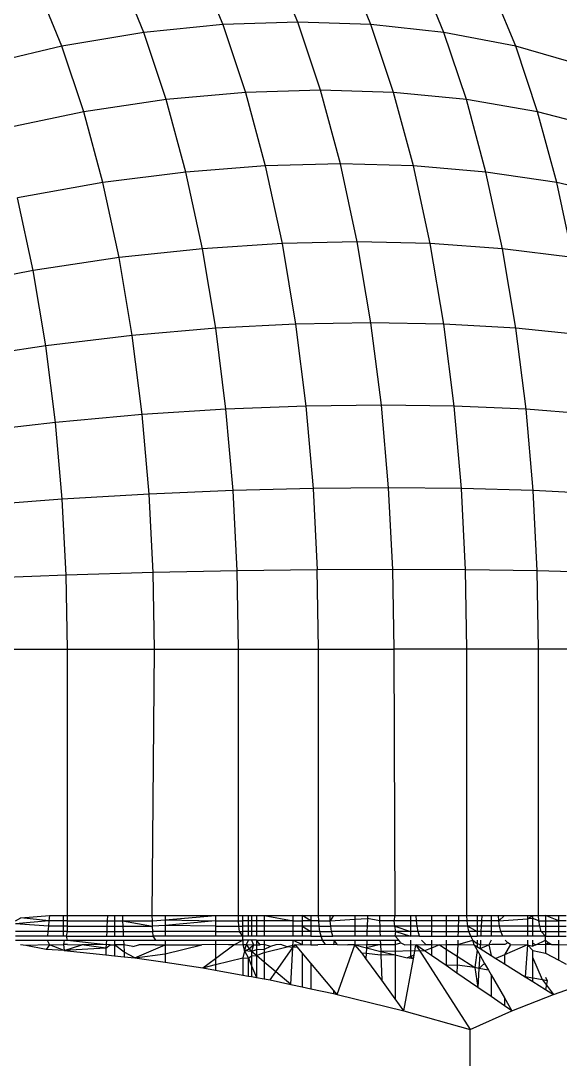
# Model space of a CAD drawing. Header units: millimetres. Extents: x 153 to 4750, y 92 to 3343.
# Drawn here: x 1750.5 to 1755.06, y 1085.65 to 1094.43 of the extents above; entities that cross this region are included whole.
import ezdxf

# ---------------------------------------------------------------- set-up
doc = ezdxf.new("R2010")
doc.units = ezdxf.units.MM

msp = doc.modelspace()

# ---------------------------------------------------------------- linework, layer by layer
for p, q in [((1752.8443, 1094.4189), (1752.6311, 1094.9383)), ((1751.998, 1094.9147), (1752.2103, 1094.3974)), ((1753.4624, 1094.3974), (1753.25, 1094.9147)), ((1751.5437, 1094.3304), (1751.3341, 1094.841)), ((1754.0793, 1094.3304), (1753.8696, 1094.841)), ((1750.8514, 1094.2142), (1750.6464, 1094.7135)), ((1754.6857, 1094.2142), (1754.4807, 1094.7135)), ((1752.8443, 1094.4189), (1752.2103, 1094.3974)), ((1753.0366, 1093.8428), (1752.8443, 1094.4189)), ((1753.4624, 1094.3974), (1752.8443, 1094.4189)), ((1751.5437, 1094.3304), (1750.8514, 1094.2142)), ((1752.2103, 1094.3974), (1751.5437, 1094.3304)), ((1751.7328, 1093.7639), (1751.5437, 1094.3304)), ((1752.2103, 1094.3974), (1752.4018, 1093.8237)), ((1753.6539, 1093.8237), (1753.4624, 1094.3974)), ((1754.0793, 1094.3304), (1753.4624, 1094.3974)), ((1754.2683, 1093.7639), (1754.0793, 1094.3304)), ((1754.6857, 1094.2142), (1754.0793, 1094.3304)), ((1750.8514, 1094.2142), (1750.1418, 1094.0465)), ((1751.0362, 1093.6603), (1750.8514, 1094.2142)), ((1754.8704, 1093.6603), (1754.6857, 1094.2142)), ((1755.2711, 1094.0465), (1754.6857, 1094.2142)), ((1752.4018, 1093.8237), (1751.7328, 1093.7639)), ((1753.0366, 1093.8428), (1752.4018, 1093.8237)), ((1752.4018, 1093.8237), (1752.5694, 1093.2031)), ((1753.2049, 1093.2197), (1753.0366, 1093.8428)), ((1753.6539, 1093.8237), (1753.0366, 1093.8428)), ((1753.8216, 1093.2031), (1753.6539, 1093.8237)), ((1754.2683, 1093.7639), (1753.6539, 1093.8237)), ((1751.7328, 1093.7639), (1751.0362, 1093.6603)), ((1751.8983, 1093.1512), (1751.7328, 1093.7639)), ((1754.4339, 1093.1512), (1754.2683, 1093.7639)), ((1754.8704, 1093.6603), (1754.2683, 1093.7639)), ((1751.0362, 1093.6603), (1750.3206, 1093.5109)), ((1751.1981, 1093.0612), (1751.0362, 1093.6603)), ((1755.0323, 1093.0612), (1754.8704, 1093.6603)), ((1755.4498, 1093.5109), (1754.8704, 1093.6603)), ((1752.5694, 1093.2031), (1751.8983, 1093.1512)), ((1753.2049, 1093.2197), (1752.5694, 1093.2031)), ((1752.5694, 1093.2031), (1752.7113, 1092.5464)), ((1753.3473, 1092.5603), (1753.2049, 1093.2197)), ((1753.8216, 1093.2031), (1753.2049, 1093.2197)), ((1753.9633, 1092.5464), (1753.8216, 1093.2031)), ((1754.4339, 1093.1512), (1753.8216, 1093.2031)), ((1751.8983, 1093.1512), (1751.1981, 1093.0612)), ((1752.0383, 1092.5028), (1751.8983, 1093.1512)), ((1754.5739, 1092.5028), (1754.4339, 1093.1512)), ((1755.0323, 1093.0612), (1754.4339, 1093.1512)), ((1751.1981, 1093.0612), (1750.4771, 1092.9315)), ((1751.335, 1092.4273), (1751.1981, 1093.0612)), ((1755.1692, 1092.4273), (1755.0323, 1093.0612)), ((1755.6064, 1092.9315), (1755.0323, 1093.0612)), ((1750.6095, 1092.3185), (1750.4771, 1092.9315)), ((1752.0383, 1092.5028), (1751.335, 1092.4273)), ((1752.7113, 1092.5464), (1752.0383, 1092.5028)), ((1752.1516, 1091.8302), (1752.0383, 1092.5028)), ((1753.3473, 1092.5603), (1752.7113, 1092.5464)), ((1752.7113, 1092.5464), (1752.826, 1091.8651)), ((1753.4625, 1091.8763), (1753.3473, 1092.5603)), ((1753.9633, 1092.5464), (1753.3473, 1092.5603)), ((1754.0781, 1091.8651), (1753.9633, 1092.5464)), ((1754.5739, 1092.5028), (1753.9633, 1092.5464)), ((1754.6872, 1091.8302), (1754.5739, 1092.5028)), ((1755.1692, 1092.4273), (1754.5739, 1092.5028)), ((1751.335, 1092.4273), (1750.6095, 1092.3185)), ((1751.4458, 1091.7697), (1751.335, 1092.4273)), ((1750.6095, 1092.3185), (1749.8717, 1092.1755)), ((1750.7166, 1091.6825), (1750.6095, 1092.3185)), ((1752.826, 1091.8651), (1752.1516, 1091.8302)), ((1753.4625, 1091.8763), (1752.826, 1091.8651)), ((1752.826, 1091.8651), (1752.9134, 1091.1709)), ((1753.5503, 1091.1793), (1753.4625, 1091.8763)), ((1754.0781, 1091.8651), (1753.4625, 1091.8763)), ((1754.1655, 1091.1709), (1754.0781, 1091.8651)), ((1754.6872, 1091.8302), (1754.0781, 1091.8651)), ((1752.1516, 1091.8302), (1751.4458, 1091.7697)), ((1752.2379, 1091.1448), (1752.1516, 1091.8302)), ((1754.7735, 1091.1448), (1754.6872, 1091.8302)), ((1755.28, 1091.7697), (1754.6872, 1091.8302)), ((1751.4458, 1091.7697), (1750.7166, 1091.6825)), ((1751.5301, 1091.0996), (1751.4458, 1091.7697)), ((1750.7166, 1091.6825), (1749.9741, 1091.5679)), ((1750.7983, 1091.0344), (1750.7166, 1091.6825)), ((1752.9134, 1091.1709), (1752.2379, 1091.1448)), ((1753.5503, 1091.1793), (1752.9134, 1091.1709)), ((1752.9134, 1091.1709), (1752.974, 1090.4748)), ((1753.6111, 1090.4803), (1753.5503, 1091.1793)), ((1754.1655, 1091.1709), (1753.5503, 1091.1793)), ((1754.2261, 1090.4748), (1754.1655, 1091.1709)), ((1754.7735, 1091.1448), (1754.1655, 1091.1709)), ((1751.5301, 1091.0996), (1750.7983, 1091.0344)), ((1752.2379, 1091.1448), (1751.5301, 1091.0996)), ((1751.5886, 1090.4276), (1751.5301, 1091.0996)), ((1752.2977, 1090.4575), (1752.2379, 1091.1448)), ((1754.8333, 1090.4575), (1754.7735, 1091.1448)), ((1755.3643, 1091.0996), (1754.7735, 1091.1448)), ((1750.7983, 1091.0344), (1750.052, 1090.9487)), ((1750.8548, 1090.3845), (1750.7983, 1091.0344)), ((1752.2977, 1090.4575), (1751.5886, 1090.4276)), ((1752.974, 1090.4748), (1752.2977, 1090.4575)), ((1752.3322, 1089.7783), (1752.2977, 1090.4575)), ((1753.6111, 1090.4803), (1752.974, 1090.4748)), ((1752.974, 1090.4748), (1753.009, 1089.7868)), ((1753.6462, 1089.7895), (1753.6111, 1090.4803)), ((1754.2261, 1090.4748), (1753.6111, 1090.4803)), ((1754.261, 1089.7868), (1754.2261, 1090.4748)), ((1754.8333, 1090.4575), (1754.2261, 1090.4748)), ((1754.8679, 1089.7783), (1754.8333, 1090.4575)), ((1755.4228, 1090.4276), (1754.8333, 1090.4575)), ((1750.8548, 1090.3845), (1750.106, 1090.3279)), ((1751.5886, 1090.4276), (1750.8548, 1090.3845)), ((1750.8874, 1089.7422), (1750.8548, 1090.3845)), ((1751.6224, 1089.7635), (1751.5886, 1090.4276)), ((1751.6224, 1089.7635), (1750.8874, 1089.7422)), ((1752.3322, 1089.7783), (1751.6224, 1089.7635)), ((1751.6331, 1089.1156), (1751.6224, 1089.7635)), ((1753.009, 1089.7868), (1752.3322, 1089.7783)), ((1752.3433, 1089.1156), (1752.3322, 1089.7783)), ((1753.6462, 1089.7895), (1753.009, 1089.7868)), ((1753.0202, 1089.1156), (1753.009, 1089.7868)), ((1753.6575, 1089.1156), (1753.6462, 1089.7895)), ((1754.261, 1089.7868), (1753.6462, 1089.7895)), ((1754.2722, 1089.1156), (1754.261, 1089.7868)), ((1754.8679, 1089.7783), (1754.261, 1089.7868)), ((1754.8788, 1089.1156), (1754.8679, 1089.7783)), ((1755.4565, 1089.7635), (1754.8679, 1089.7783)), ((1750.8874, 1089.7422), (1750.1372, 1089.7142)), ((1750.8979, 1089.1156), (1750.8874, 1089.7422)), ((1750.1472, 1089.1156), (1750.8979, 1089.1156)), ((1750.8979, 1089.1156), (1751.6331, 1089.1156)), ((1750.8979, 1086.8656), (1750.8979, 1089.1156)), ((1751.6153, 1086.8656), (1751.6331, 1089.1156)), ((1751.6331, 1089.1156), (1752.3433, 1089.1156)), ((1752.3433, 1089.1156), (1753.0202, 1089.1156)), ((1752.3433, 1086.8656), (1752.3433, 1089.1156)), ((1753.0202, 1089.1156), (1753.6575, 1089.1156)), ((1753.0202, 1086.8656), (1753.0202, 1089.1156)), ((1753.6658, 1086.8656), (1753.6575, 1089.1156)), ((1754.2722, 1089.1156), (1753.6575, 1089.1156)), ((1754.2722, 1086.8656), (1754.2722, 1089.1156)), ((1754.8788, 1089.1156), (1754.2722, 1089.1156)), ((1754.8788, 1086.8656), (1754.8788, 1089.1156)), ((1755.4674, 1089.1156), (1754.8788, 1089.1156)), ((1750.505, 1086.8434), (1750.7458, 1086.8656)), ((1750.7458, 1086.8656), (1750.7417, 1086.8201)), ((1750.7458, 1086.8656), (1750.8646, 1086.8656)), ((1750.8646, 1086.8201), (1750.8646, 1086.8656)), ((1750.8646, 1086.8656), (1750.8979, 1086.8656)), ((1750.8979, 1086.8201), (1750.8979, 1086.8656)), ((1750.8979, 1086.8656), (1751.2365, 1086.8656)), ((1751.2365, 1086.8656), (1751.2344, 1086.8201)), ((1751.2365, 1086.8656), (1751.2972, 1086.8656)), ((1751.2972, 1086.8656), (1751.2972, 1086.8201)), ((1751.2972, 1086.8656), (1751.3625, 1086.8656)), ((1751.3625, 1086.8656), (1751.6153, 1086.8656)), ((1751.3625, 1086.8656), (1751.3646, 1086.8201)), ((1751.6157, 1086.8201), (1751.6153, 1086.8656)), ((1751.6153, 1086.8656), (1751.725, 1086.8656)), ((1751.725, 1086.8656), (1751.725, 1086.8266)), ((1751.725, 1086.8266), (1752.1484, 1086.8656)), ((1751.725, 1086.8656), (1752.1484, 1086.8656)), ((1752.1484, 1086.8656), (1752.1484, 1086.8201)), ((1752.1484, 1086.8656), (1752.3433, 1086.8656)), ((1752.3441, 1086.8201), (1752.3433, 1086.8656)), ((1752.3433, 1086.8656), (1752.3812, 1086.8656)), ((1752.3812, 1086.8201), (1752.3812, 1086.8656)), ((1752.3812, 1086.8656), (1752.4282, 1086.8656)), ((1752.4282, 1086.8201), (1752.4282, 1086.8656)), ((1752.4282, 1086.8656), (1752.4948, 1086.8656)), ((1752.4544, 1086.8656), (1752.4544, 1086.8201)), ((1752.4948, 1086.8656), (1752.4948, 1086.8201)), ((1752.4948, 1086.8656), (1752.5606, 1086.8656)), ((1752.5606, 1086.8656), (1752.5606, 1086.8201)), ((1752.5606, 1086.8656), (1752.8057, 1086.8656)), ((1752.5606, 1086.8656), (1752.8056, 1086.8201)), ((1752.8056, 1086.8201), (1752.8057, 1086.8656)), ((1752.8057, 1086.8656), (1752.8812, 1086.8656)), ((1752.8812, 1086.8656), (1752.8812, 1086.8201)), ((1752.8812, 1086.8656), (1752.9549, 1086.8656)), ((1752.9549, 1086.8201), (1752.8812, 1086.8656)), ((1752.9549, 1086.8656), (1752.9549, 1086.8201)), ((1752.9549, 1086.8656), (1753.0202, 1086.8656)), ((1753.0213, 1086.8201), (1753.0202, 1086.8656)), ((1753.0202, 1086.8656), (1753.1174, 1086.8656)), ((1753.1187, 1086.8201), (1753.1174, 1086.8656)), ((1753.1174, 1086.8656), (1753.1466, 1086.8656)), ((1753.1466, 1086.8656), (1753.1187, 1086.8201)), ((1753.1466, 1086.8656), (1753.325, 1086.8656)), ((1753.325, 1086.8656), (1753.4341, 1086.8656)), ((1753.325, 1086.8656), (1753.325, 1086.833)), ((1753.4341, 1086.8656), (1753.4332, 1086.8398)), ((1753.4341, 1086.8656), (1753.5342, 1086.8656)), ((1753.5342, 1086.8656), (1753.5358, 1086.8201)), ((1753.5342, 1086.8656), (1753.6658, 1086.8656)), ((1753.659, 1086.8201), (1753.6658, 1086.8656)), ((1753.6658, 1086.8656), (1753.7972, 1086.8656)), ((1753.7972, 1086.8656), (1753.8448, 1086.8656)), ((1753.7972, 1086.8656), (1753.7972, 1086.8201)), ((1753.8464, 1086.8201), (1753.8448, 1086.8656)), ((1753.8448, 1086.8656), (1753.9731, 1086.8656)), ((1753.9731, 1086.8656), (1753.9731, 1086.8201)), ((1753.9731, 1086.8656), (1754.0965, 1086.8656)), ((1754.0965, 1086.8656), (1754.0965, 1086.8201)), ((1754.0965, 1086.8656), (1754.2024, 1086.8656)), ((1754.2024, 1086.8656), (1754.201, 1086.8201)), ((1754.2024, 1086.8656), (1754.2722, 1086.8656)), ((1754.2741, 1086.8201), (1754.2722, 1086.8656)), ((1754.2722, 1086.8656), (1754.3584, 1086.8656)), ((1754.3584, 1086.8656), (1754.3584, 1086.8201)), ((1754.3584, 1086.8656), (1754.3997, 1086.8656)), ((1754.3997, 1086.8656), (1754.3971, 1086.8201)), ((1754.3997, 1086.8656), (1754.4772, 1086.8656)), ((1754.4772, 1086.8656), (1754.5405, 1086.8656)), ((1754.4772, 1086.8656), (1754.4772, 1086.8201)), ((1754.5425, 1086.8201), (1754.5405, 1086.8656)), ((1754.5405, 1086.8656), (1754.5896, 1086.8656)), ((1754.5896, 1086.8656), (1754.5425, 1086.8201)), ((1754.5896, 1086.8656), (1754.7854, 1086.8656)), ((1754.7854, 1086.8371), (1754.8294, 1086.8656)), ((1754.7854, 1086.8656), (1754.8294, 1086.8656)), ((1754.7854, 1086.8656), (1754.7854, 1086.8371)), ((1754.8294, 1086.8401), (1754.8294, 1086.8656)), ((1754.8294, 1086.8656), (1754.8788, 1086.8656)), ((1754.8811, 1086.8201), (1754.8788, 1086.8656)), ((1754.8788, 1086.8656), (1754.9371, 1086.8656)), ((1754.9371, 1086.8656), (1754.9371, 1086.8201)), ((1754.9371, 1086.8656), (1755.0497, 1086.8656)), ((1755.0497, 1086.8201), (1754.9371, 1086.8656)), ((1755.0497, 1086.8201), (1755.0497, 1086.8656)), ((1755.0497, 1086.8656), (1755.1105, 1086.8656)), ((1750.4584, 1086.8201), (1750.505, 1086.8434)), ((1750.7417, 1086.8201), (1750.4584, 1086.7945)), ((1750.7375, 1086.7736), (1750.4584, 1086.7945)), ((1750.7417, 1086.8201), (1750.505, 1086.8434)), ((1750.7375, 1086.7736), (1750.7335, 1086.7288)), ((1750.7417, 1086.8201), (1750.7375, 1086.7736)), ((1750.8646, 1086.7736), (1750.7375, 1086.7736)), ((1750.8646, 1086.8201), (1750.7417, 1086.8201)), ((1750.8646, 1086.7736), (1750.8646, 1086.8201)), ((1750.8979, 1086.8201), (1750.8646, 1086.8201)), ((1750.8646, 1086.7288), (1750.8646, 1086.7736)), ((1750.8979, 1086.7736), (1750.8646, 1086.7736)), ((1750.8979, 1086.7736), (1750.8979, 1086.8201)), ((1750.8979, 1086.8201), (1751.2344, 1086.8201)), ((1750.898, 1086.7288), (1750.8979, 1086.7736)), ((1750.8979, 1086.7736), (1751.2323, 1086.7736)), ((1751.2323, 1086.7736), (1751.2303, 1086.7288)), ((1751.2344, 1086.8201), (1751.2323, 1086.7736)), ((1751.2323, 1086.7736), (1751.2972, 1086.7736)), ((1751.2344, 1086.8201), (1751.2972, 1086.8201)), ((1751.2972, 1086.8201), (1751.2972, 1086.7736)), ((1751.2972, 1086.8201), (1751.3646, 1086.8201)), ((1751.2972, 1086.7736), (1751.2972, 1086.7288)), ((1751.2972, 1086.7736), (1751.3666, 1086.7736)), ((1751.3646, 1086.8201), (1751.3666, 1086.7736)), ((1751.3646, 1086.8201), (1751.6157, 1086.8201)), ((1751.3646, 1086.8201), (1751.617, 1086.7736)), ((1751.3666, 1086.7736), (1751.3687, 1086.7288)), ((1751.3666, 1086.7736), (1751.617, 1086.7736)), ((1751.6157, 1086.8201), (1751.725, 1086.8266)), ((1751.617, 1086.7736), (1751.6157, 1086.8201)), ((1751.725, 1086.7802), (1751.617, 1086.7736)), ((1751.6193, 1086.7288), (1751.617, 1086.7736)), ((1751.725, 1086.8266), (1751.725, 1086.7802)), ((1751.725, 1086.8266), (1752.1484, 1086.8201)), ((1752.1484, 1086.8201), (1751.725, 1086.7802)), ((1752.1484, 1086.7736), (1751.725, 1086.7802)), ((1751.725, 1086.7802), (1751.725, 1086.7288)), ((1752.1484, 1086.8201), (1752.1484, 1086.7736)), ((1752.1484, 1086.8201), (1752.3441, 1086.8201)), ((1752.1484, 1086.7736), (1752.3467, 1086.7736)), ((1752.1484, 1086.7736), (1752.1484, 1086.7288)), ((1752.3467, 1086.7736), (1752.3441, 1086.8201)), ((1752.3441, 1086.8201), (1752.3812, 1086.8201)), ((1752.3512, 1086.7288), (1752.3467, 1086.7736)), ((1752.3467, 1086.7736), (1752.3812, 1086.7736)), ((1752.3812, 1086.7736), (1752.3812, 1086.8201)), ((1752.4282, 1086.8201), (1752.3812, 1086.8201)), ((1752.3812, 1086.7288), (1752.3812, 1086.7736)), ((1752.4282, 1086.7736), (1752.3812, 1086.7736)), ((1752.4544, 1086.8201), (1752.4282, 1086.8201)), ((1752.4282, 1086.7736), (1752.4282, 1086.8201)), ((1752.4544, 1086.7736), (1752.4282, 1086.7736)), ((1752.4282, 1086.7288), (1752.4282, 1086.7736)), ((1752.4544, 1086.8201), (1752.4544, 1086.7736)), ((1752.4948, 1086.8201), (1752.4544, 1086.8201)), ((1752.4948, 1086.7736), (1752.4544, 1086.7736)), ((1752.4544, 1086.7736), (1752.4544, 1086.7288)), ((1752.4948, 1086.8201), (1752.4948, 1086.7736)), ((1752.5606, 1086.8201), (1752.4948, 1086.8201)), ((1752.4948, 1086.7736), (1752.4948, 1086.7288)), ((1752.5606, 1086.7736), (1752.4948, 1086.7736)), ((1752.5606, 1086.8201), (1752.5606, 1086.7736)), ((1752.8056, 1086.8201), (1752.5606, 1086.8201)), ((1752.5606, 1086.7736), (1752.5606, 1086.7288)), ((1752.8056, 1086.7736), (1752.5606, 1086.7736)), ((1752.8056, 1086.7736), (1752.8056, 1086.8201)), ((1752.8056, 1086.8201), (1752.8812, 1086.8201)), ((1752.8056, 1086.7288), (1752.8056, 1086.7736)), ((1752.8812, 1086.7736), (1752.8056, 1086.7736)), ((1752.8812, 1086.8201), (1752.8812, 1086.7736)), ((1752.9549, 1086.8201), (1752.8812, 1086.8201)), ((1752.8812, 1086.7736), (1752.8812, 1086.7288)), ((1752.9549, 1086.7736), (1752.8812, 1086.7736)), ((1752.8812, 1086.7736), (1752.9549, 1086.7288)), ((1752.9549, 1086.8201), (1752.9549, 1086.7736)), ((1753.0213, 1086.8201), (1752.9549, 1086.8201)), ((1752.9549, 1086.7736), (1752.9549, 1086.7288)), ((1753.0251, 1086.7736), (1752.9549, 1086.7736)), ((1753.0251, 1086.7736), (1753.0213, 1086.8201)), ((1753.0213, 1086.8201), (1753.1187, 1086.8201)), ((1753.0318, 1086.7288), (1753.0251, 1086.7736)), ((1753.0251, 1086.7736), (1753.1226, 1086.7736)), ((1753.1187, 1086.8201), (1753.325, 1086.833)), ((1753.1226, 1086.7736), (1753.1187, 1086.8201)), ((1753.1296, 1086.7288), (1753.1226, 1086.7736)), ((1753.325, 1086.7736), (1753.1226, 1086.7736)), ((1753.325, 1086.833), (1753.4332, 1086.8398)), ((1753.325, 1086.833), (1753.325, 1086.7736)), ((1753.325, 1086.7736), (1753.325, 1086.7288)), ((1753.4307, 1086.7736), (1753.325, 1086.7736)), ((1753.4307, 1086.7736), (1753.429, 1086.7288)), ((1753.4332, 1086.8398), (1753.4307, 1086.7736)), ((1753.5374, 1086.7736), (1753.4307, 1086.7736)), ((1753.5358, 1086.8201), (1753.4332, 1086.8398)), ((1753.659, 1086.8201), (1753.5358, 1086.8201)), ((1753.5358, 1086.8201), (1753.5374, 1086.7736)), ((1753.5374, 1086.7736), (1753.5389, 1086.7288)), ((1753.6639, 1086.7736), (1753.5374, 1086.7736)), ((1753.6639, 1086.7736), (1753.659, 1086.8201)), ((1753.7972, 1086.8201), (1753.659, 1086.8201)), ((1753.6725, 1086.7288), (1753.6639, 1086.7736)), ((1753.7972, 1086.7736), (1753.6639, 1086.7736)), ((1753.6639, 1086.7736), (1753.7972, 1086.7288)), ((1753.8464, 1086.8201), (1753.7972, 1086.8201)), ((1753.7972, 1086.8201), (1753.7972, 1086.7736)), ((1753.8518, 1086.7736), (1753.7972, 1086.7736)), ((1753.7972, 1086.7736), (1753.7972, 1086.7288)), ((1753.8518, 1086.7736), (1753.8464, 1086.8201)), ((1753.9731, 1086.8201), (1753.8464, 1086.8201)), ((1753.8609, 1086.7288), (1753.8518, 1086.7736)), ((1753.9731, 1086.7736), (1753.8518, 1086.7736)), ((1753.9731, 1086.8201), (1753.9731, 1086.7736)), ((1754.0965, 1086.8201), (1753.9731, 1086.8201)), ((1753.9731, 1086.7736), (1753.9731, 1086.7288)), ((1754.0965, 1086.7736), (1753.9731, 1086.7736)), ((1754.0965, 1086.8201), (1754.0965, 1086.7736)), ((1754.201, 1086.8201), (1754.0965, 1086.8201)), ((1754.0965, 1086.7736), (1754.0965, 1086.7288)), ((1754.1996, 1086.7736), (1754.0965, 1086.7736)), ((1754.1996, 1086.7736), (1754.1983, 1086.7288)), ((1754.201, 1086.8201), (1754.1996, 1086.7736)), ((1754.2802, 1086.7736), (1754.1996, 1086.7736)), ((1754.2741, 1086.8201), (1754.201, 1086.8201)), ((1754.2802, 1086.7736), (1754.2741, 1086.8201)), ((1754.3584, 1086.8201), (1754.2741, 1086.8201)), ((1754.2907, 1086.7288), (1754.2802, 1086.7736)), ((1754.3584, 1086.7736), (1754.2802, 1086.7736)), ((1754.2802, 1086.7736), (1754.3584, 1086.7288)), ((1754.3971, 1086.8201), (1754.3584, 1086.8201)), ((1754.3584, 1086.8201), (1754.3584, 1086.7736)), ((1754.3584, 1086.7736), (1754.3584, 1086.7288)), ((1754.3946, 1086.7736), (1754.3584, 1086.7736)), ((1754.3946, 1086.7736), (1754.3921, 1086.7288)), ((1754.3971, 1086.8201), (1754.3946, 1086.7736)), ((1754.4772, 1086.7736), (1754.3946, 1086.7736)), ((1754.4772, 1086.8201), (1754.3971, 1086.8201)), ((1754.5425, 1086.8201), (1754.4772, 1086.8201)), ((1754.4772, 1086.8201), (1754.4772, 1086.7736)), ((1754.4772, 1086.7736), (1754.4772, 1086.7288)), ((1754.5491, 1086.7736), (1754.4772, 1086.7736)), ((1754.5425, 1086.8201), (1754.7854, 1086.8371)), ((1754.5491, 1086.7736), (1754.5425, 1086.8201)), ((1754.5604, 1086.7288), (1754.5491, 1086.7736)), ((1754.7854, 1086.7736), (1754.5491, 1086.7736)), ((1754.8294, 1086.8401), (1754.7854, 1086.8371)), ((1754.7854, 1086.8371), (1754.7854, 1086.7736)), ((1754.8294, 1086.7736), (1754.7854, 1086.7736)), ((1754.7854, 1086.7736), (1754.7854, 1086.7288)), ((1754.8294, 1086.7736), (1754.8294, 1086.8401)), ((1754.8811, 1086.8201), (1754.8294, 1086.8401)), ((1754.8294, 1086.7288), (1754.8294, 1086.7736)), ((1754.8882, 1086.7736), (1754.8294, 1086.7736)), ((1754.8882, 1086.7736), (1754.8811, 1086.8201)), ((1754.8811, 1086.8201), (1754.9371, 1086.8201)), ((1754.9006, 1086.7288), (1754.8882, 1086.7736)), ((1754.8882, 1086.7736), (1754.9371, 1086.7736)), ((1754.9371, 1086.8201), (1754.9371, 1086.7736)), ((1754.9371, 1086.8201), (1755.0497, 1086.8201)), ((1754.9371, 1086.7736), (1755.0497, 1086.7736)), ((1754.9371, 1086.7736), (1754.9371, 1086.7288)), ((1755.0497, 1086.7736), (1755.0497, 1086.8201)), ((1755.1105, 1086.8201), (1755.0497, 1086.8201)), ((1755.0497, 1086.7288), (1755.0497, 1086.7736)), ((1755.0497, 1086.7736), (1755.1105, 1086.7736)), ((1750.7335, 1086.7288), (1750.4584, 1086.7288)), ((1750.7299, 1086.6888), (1750.4584, 1086.6888)), ((1750.7335, 1086.7288), (1750.7299, 1086.6888)), ((1750.8645, 1086.6888), (1750.7299, 1086.6888)), ((1750.8646, 1086.7288), (1750.7335, 1086.7288)), ((1750.8645, 1086.6888), (1750.8646, 1086.7288)), ((1750.8907, 1086.6888), (1750.8645, 1086.6888)), ((1750.898, 1086.7288), (1750.8646, 1086.7288)), ((1750.8907, 1086.6888), (1750.898, 1086.7288)), ((1750.8981, 1086.6564), (1750.8907, 1086.6888)), ((1750.8907, 1086.6888), (1751.2285, 1086.6888)), ((1750.898, 1086.7288), (1751.2303, 1086.7288)), ((1751.2303, 1086.7288), (1751.2285, 1086.6888)), ((1751.2285, 1086.6888), (1751.2972, 1086.6888)), ((1751.2303, 1086.7288), (1751.2972, 1086.7288)), ((1751.2972, 1086.7288), (1751.2972, 1086.6888)), ((1751.2972, 1086.7288), (1751.3687, 1086.7288)), ((1751.2972, 1086.6888), (1751.3705, 1086.6888)), ((1751.3687, 1086.7288), (1751.3705, 1086.6888)), ((1751.3687, 1086.7288), (1751.6193, 1086.7288)), ((1751.3705, 1086.6888), (1751.6224, 1086.6888)), ((1751.6224, 1086.6888), (1751.6193, 1086.7288)), ((1751.725, 1086.7288), (1751.6193, 1086.7288)), ((1751.6445, 1086.6564), (1751.6224, 1086.6888)), ((1751.725, 1086.6888), (1751.6224, 1086.6888)), ((1752.1484, 1086.7288), (1751.725, 1086.7288)), ((1751.725, 1086.7288), (1751.725, 1086.6888)), ((1752.1484, 1086.6888), (1751.725, 1086.6888)), ((1752.1484, 1086.7288), (1752.3512, 1086.7288)), ((1752.1484, 1086.7288), (1752.1484, 1086.6888)), ((1752.3812, 1086.6888), (1752.1484, 1086.6888)), ((1752.3812, 1086.6888), (1752.3512, 1086.7288)), ((1752.3512, 1086.7288), (1752.3812, 1086.7288)), ((1752.3812, 1086.6888), (1752.3812, 1086.7288)), ((1752.4282, 1086.7288), (1752.3812, 1086.7288)), ((1752.3812, 1086.6564), (1752.3812, 1086.6888)), ((1752.4282, 1086.6888), (1752.3812, 1086.6888)), ((1752.4544, 1086.7288), (1752.4282, 1086.7288)), ((1752.4282, 1086.6888), (1752.4282, 1086.7288)), ((1752.4544, 1086.6888), (1752.4282, 1086.6888)), ((1752.4948, 1086.7288), (1752.4544, 1086.7288)), ((1752.4544, 1086.7288), (1752.4544, 1086.6888)), ((1752.4948, 1086.6888), (1752.4544, 1086.6888)), ((1752.4948, 1086.7288), (1752.4948, 1086.6888)), ((1752.5606, 1086.7288), (1752.4948, 1086.7288)), ((1752.5606, 1086.6888), (1752.4948, 1086.6888)), ((1752.5606, 1086.7288), (1752.5606, 1086.6888)), ((1752.8056, 1086.7288), (1752.5606, 1086.7288)), ((1752.8055, 1086.6888), (1752.5606, 1086.6888)), ((1752.8055, 1086.6888), (1752.8056, 1086.7288)), ((1752.8812, 1086.6888), (1752.8055, 1086.6888)), ((1752.8812, 1086.7288), (1752.8056, 1086.7288)), ((1752.8812, 1086.7288), (1752.8812, 1086.6888)), ((1752.9549, 1086.7288), (1752.8812, 1086.7288)), ((1752.9549, 1086.6888), (1752.8812, 1086.6888)), ((1752.9549, 1086.7288), (1752.9549, 1086.6888)), ((1753.0318, 1086.7288), (1752.9549, 1086.7288)), ((1752.9549, 1086.6888), (1753.0411, 1086.6888)), ((1753.0411, 1086.6888), (1753.0318, 1086.7288)), ((1753.0318, 1086.7288), (1753.1296, 1086.7288)), ((1753.0524, 1086.6564), (1753.0411, 1086.6888)), ((1753.0411, 1086.6888), (1753.1393, 1086.6888)), ((1753.1393, 1086.6888), (1753.1296, 1086.7288)), ((1753.325, 1086.7288), (1753.1296, 1086.7288)), ((1753.325, 1086.6888), (1753.1393, 1086.6888)), ((1753.325, 1086.7288), (1753.325, 1086.6888)), ((1753.429, 1086.7288), (1753.325, 1086.7288)), ((1753.4275, 1086.6888), (1753.325, 1086.6888)), ((1753.429, 1086.7288), (1753.4275, 1086.6888)), ((1753.5403, 1086.6888), (1753.4275, 1086.6888)), ((1753.5389, 1086.7288), (1753.429, 1086.7288)), ((1753.5389, 1086.7288), (1753.5403, 1086.6888)), ((1753.6725, 1086.7288), (1753.5389, 1086.7288)), ((1753.6658, 1086.6888), (1753.5403, 1086.6888)), ((1753.6658, 1086.6888), (1753.6725, 1086.7288)), ((1753.6993, 1086.6564), (1753.6658, 1086.6888)), ((1753.7972, 1086.6888), (1753.6658, 1086.6888)), ((1753.7972, 1086.7288), (1753.6725, 1086.7288)), ((1753.6725, 1086.7288), (1753.7972, 1086.6888)), ((1753.7972, 1086.7288), (1753.7972, 1086.6888)), ((1753.8609, 1086.7288), (1753.7972, 1086.7288)), ((1753.8737, 1086.6888), (1753.7972, 1086.6888)), ((1753.8737, 1086.6888), (1753.8609, 1086.7288)), ((1753.9731, 1086.7288), (1753.8609, 1086.7288)), ((1753.8737, 1086.6888), (1753.9731, 1086.6888)), ((1753.9731, 1086.7288), (1753.9731, 1086.6888)), ((1753.9731, 1086.7288), (1754.0965, 1086.7288)), ((1753.9731, 1086.6888), (1754.0965, 1086.6888)), ((1754.0965, 1086.7288), (1754.0965, 1086.6888)), ((1754.0965, 1086.7288), (1754.1983, 1086.7288)), ((1754.0965, 1086.6888), (1754.1971, 1086.6888)), ((1754.1983, 1086.7288), (1754.1971, 1086.6888)), ((1754.1971, 1086.6888), (1754.3053, 1086.6888)), ((1754.1983, 1086.7288), (1754.2907, 1086.7288)), ((1754.3053, 1086.6888), (1754.2907, 1086.7288)), ((1754.3584, 1086.7288), (1754.2907, 1086.7288)), ((1754.3234, 1086.6564), (1754.3053, 1086.6888)), ((1754.3053, 1086.6888), (1754.3584, 1086.6888)), ((1754.3584, 1086.7288), (1754.3584, 1086.6888)), ((1754.3921, 1086.7288), (1754.3584, 1086.7288)), ((1754.3899, 1086.6888), (1754.3584, 1086.6888)), ((1754.3921, 1086.7288), (1754.3899, 1086.6888)), ((1754.4772, 1086.6888), (1754.3899, 1086.6888)), ((1754.4772, 1086.7288), (1754.3921, 1086.7288)), ((1754.4772, 1086.7288), (1754.4772, 1086.6888)), ((1754.4772, 1086.7288), (1754.5604, 1086.7288)), ((1754.5763, 1086.6888), (1754.4772, 1086.6888)), ((1754.5763, 1086.6888), (1754.5604, 1086.7288)), ((1754.7854, 1086.7288), (1754.5604, 1086.7288)), ((1754.7854, 1086.6888), (1754.5763, 1086.6888)), ((1754.7854, 1086.7288), (1754.7854, 1086.6888)), ((1754.8294, 1086.7288), (1754.7854, 1086.7288)), ((1754.8294, 1086.6888), (1754.7854, 1086.6888)), ((1754.8294, 1086.6888), (1754.8294, 1086.7288)), ((1754.9006, 1086.7288), (1754.8294, 1086.7288)), ((1754.9371, 1086.6888), (1754.8294, 1086.6888)), ((1754.9371, 1086.6888), (1754.9006, 1086.7288)), ((1754.9006, 1086.7288), (1754.9371, 1086.7288)), ((1754.9371, 1086.7288), (1755.0497, 1086.7288)), ((1754.9371, 1086.7288), (1754.9371, 1086.6888)), ((1754.9371, 1086.6564), (1754.9371, 1086.6888)), ((1754.9371, 1086.6888), (1755.0497, 1086.6888)), ((1755.0497, 1086.6888), (1755.0497, 1086.7288)), ((1755.0497, 1086.7288), (1755.1105, 1086.7288)), ((1755.0497, 1086.6888), (1755.1105, 1086.6888)), ((1750.4584, 1086.6564), (1750.727, 1086.6564)), ((1750.5469, 1086.6098), (1750.5028, 1086.6156)), ((1750.7459, 1086.6156), (1750.5469, 1086.6098)), ((1750.7198, 1086.5771), (1750.5469, 1086.6098)), ((1750.7459, 1086.6156), (1750.7198, 1086.5771)), ((1750.727, 1086.6564), (1750.7459, 1086.6156)), ((1750.727, 1086.6564), (1750.8718, 1086.6564)), ((1750.7459, 1086.6156), (1750.8642, 1086.6198)), ((1750.8718, 1086.5674), (1750.7459, 1086.6156)), ((1750.8718, 1086.6564), (1750.8642, 1086.6198)), ((1750.8984, 1086.6198), (1750.8642, 1086.6198)), ((1750.8642, 1086.6198), (1750.8718, 1086.5674)), ((1750.8718, 1086.6564), (1750.8981, 1086.6564)), ((1750.8718, 1086.5674), (1751.021, 1086.6156)), ((1750.8981, 1086.6564), (1751.2271, 1086.6564)), ((1750.8981, 1086.6564), (1751.2253, 1086.6178)), ((1750.8984, 1086.6198), (1751.021, 1086.6156)), ((1751.2253, 1086.6178), (1751.021, 1086.6156)), ((1751.2241, 1086.5891), (1751.021, 1086.6156)), ((1751.2271, 1086.6564), (1751.2241, 1086.5891)), ((1751.2241, 1086.5891), (1751.2597, 1086.6156)), ((1751.2597, 1086.6156), (1751.2253, 1086.6178)), ((1751.2271, 1086.6564), (1751.2972, 1086.6564)), ((1751.2597, 1086.6156), (1751.2972, 1086.6174)), ((1751.2972, 1086.6564), (1751.2972, 1086.6174)), ((1751.2972, 1086.6564), (1751.3719, 1086.6564)), ((1751.2972, 1086.6174), (1751.2972, 1086.5235)), ((1751.3765, 1086.5541), (1751.2972, 1086.6174)), ((1751.3737, 1086.617), (1751.2972, 1086.6174)), ((1751.3719, 1086.6564), (1751.3737, 1086.617)), ((1751.3719, 1086.6564), (1751.6445, 1086.6564)), ((1751.3737, 1086.617), (1751.3765, 1086.5541)), ((1751.4502, 1086.6031), (1751.3737, 1086.617)), ((1751.4502, 1086.6031), (1751.5005, 1086.6156)), ((1751.469, 1086.5054), (1751.725, 1086.6161)), ((1751.6397, 1086.6156), (1751.5005, 1086.6156)), ((1751.6397, 1086.6156), (1751.725, 1086.6161)), ((1751.6445, 1086.6564), (1751.725, 1086.6564)), ((1751.725, 1086.6564), (1751.725, 1086.6161)), ((1751.725, 1086.6564), (1752.1484, 1086.6564)), ((1751.725, 1086.6161), (1751.7818, 1086.6156)), ((1751.725, 1086.6161), (1751.725, 1086.5392)), ((1751.725, 1086.5392), (1752.0326, 1086.6156)), ((1751.7818, 1086.6156), (1752.0326, 1086.6156)), ((1752.1484, 1086.6183), (1752.0326, 1086.6156)), ((1752.1484, 1086.6564), (1752.3812, 1086.6564)), ((1752.1484, 1086.6564), (1752.1484, 1086.6183)), ((1752.2603, 1086.6156), (1752.1484, 1086.6183)), ((1752.1484, 1086.6183), (1752.1484, 1086.501)), ((1752.1484, 1086.501), (1752.3048, 1086.6156)), ((1752.3048, 1086.6156), (1752.2603, 1086.6156)), ((1752.3048, 1086.6156), (1752.3812, 1086.6564)), ((1752.3048, 1086.6156), (1752.3812, 1086.6198)), ((1752.3812, 1086.6564), (1752.3812, 1086.6198)), ((1752.4282, 1086.6564), (1752.3812, 1086.6564)), ((1752.3812, 1086.6198), (1752.4107, 1086.6198)), ((1752.3812, 1086.6198), (1752.3936, 1086.566)), ((1752.3936, 1086.566), (1752.4107, 1086.6198)), ((1752.4107, 1086.6198), (1752.4282, 1086.6564)), ((1752.4107, 1086.6198), (1752.4694, 1086.6156)), ((1752.4544, 1086.5585), (1752.4107, 1086.6198)), ((1752.4544, 1086.6564), (1752.4282, 1086.6564)), ((1752.4294, 1086.5794), (1752.4694, 1086.6156)), ((1752.4948, 1086.6564), (1752.4544, 1086.6564)), ((1752.4544, 1086.6564), (1752.4694, 1086.6156)), ((1752.4694, 1086.6156), (1752.4544, 1086.5585)), ((1752.4694, 1086.6156), (1752.5258, 1086.6156)), ((1752.4948, 1086.6564), (1752.5606, 1086.6564)), ((1752.5258, 1086.6156), (1752.4948, 1086.6564)), ((1752.4948, 1086.6564), (1752.4948, 1086.5728)), ((1752.5606, 1086.6198), (1752.5258, 1086.6156)), ((1752.5606, 1086.6564), (1752.5606, 1086.6198)), ((1752.5606, 1086.6564), (1752.8055, 1086.6564)), ((1752.6149, 1086.603), (1752.5606, 1086.6198)), ((1752.5606, 1086.6198), (1752.5606, 1086.5772)), ((1752.6149, 1086.603), (1752.5606, 1086.5772)), ((1752.5606, 1086.5505), (1752.7559, 1086.5986)), ((1752.6588, 1086.6172), (1752.6149, 1086.603)), ((1752.7014, 1086.6177), (1752.6588, 1086.6172)), ((1752.6595, 1086.3868), (1752.8021, 1086.5933)), ((1752.7559, 1086.5986), (1752.7014, 1086.6177)), ((1752.8249, 1086.6156), (1752.7559, 1086.5986)), ((1752.8021, 1086.5933), (1752.7559, 1086.5986)), ((1752.7852, 1086.2815), (1752.8021, 1086.5933)), ((1752.8021, 1086.5933), (1752.8055, 1086.6564)), ((1752.8021, 1086.5933), (1752.8249, 1086.6156)), ((1752.8414, 1086.5959), (1752.8021, 1086.5933)), ((1752.8055, 1086.6564), (1752.8812, 1086.6564)), ((1752.8055, 1086.6564), (1752.8812, 1086.6198)), ((1752.8249, 1086.6156), (1752.8812, 1086.6198)), ((1752.8414, 1086.5959), (1752.8249, 1086.6156)), ((1752.8812, 1086.5485), (1752.8414, 1086.5959)), ((1752.8812, 1086.6564), (1752.8812, 1086.6198)), ((1752.8812, 1086.6564), (1752.9549, 1086.6564)), ((1752.8812, 1086.6198), (1752.9549, 1086.6156)), ((1752.9549, 1086.6564), (1752.9549, 1086.6156)), ((1752.9549, 1086.6564), (1753.0524, 1086.6564)), ((1752.9549, 1086.6156), (1753.0139, 1086.6156)), ((1753.0785, 1086.6198), (1753.0139, 1086.6156)), ((1753.0785, 1086.6198), (1753.0524, 1086.6564)), ((1753.0524, 1086.6564), (1753.1512, 1086.6564)), ((1753.1466, 1086.6156), (1753.0785, 1086.6198)), ((1753.1512, 1086.6564), (1753.1466, 1086.6156)), ((1753.1784, 1086.6198), (1753.1466, 1086.6156)), ((1753.1784, 1086.6198), (1753.1512, 1086.6564)), ((1753.1512, 1086.6564), (1753.325, 1086.6564)), ((1753.1768, 1086.1968), (1753.325, 1086.6156)), ((1753.1784, 1086.6198), (1753.2665, 1086.6156)), ((1753.325, 1086.6156), (1753.2665, 1086.6156)), ((1753.325, 1086.6564), (1753.325, 1086.6156)), ((1753.325, 1086.6564), (1753.4263, 1086.6564)), ((1753.325, 1086.6156), (1753.4249, 1086.6198)), ((1753.325, 1086.6156), (1753.4239, 1086.5911)), ((1753.3889, 1086.5455), (1753.325, 1086.6156)), ((1753.4239, 1086.5911), (1753.422, 1086.5421)), ((1753.4263, 1086.6564), (1753.4239, 1086.5911)), ((1753.5426, 1086.6198), (1753.4239, 1086.5911)), ((1753.4239, 1086.5911), (1753.5446, 1086.5612)), ((1753.4249, 1086.6198), (1753.5426, 1086.6198)), ((1753.4263, 1086.6564), (1753.5414, 1086.6564)), ((1753.5414, 1086.6564), (1753.5426, 1086.6198)), ((1753.5414, 1086.6564), (1753.6658, 1086.6564)), ((1753.5426, 1086.6198), (1753.5446, 1086.5612)), ((1753.5426, 1086.6198), (1753.6658, 1086.6198)), ((1753.6658, 1086.6564), (1753.6658, 1086.6198)), ((1753.6658, 1086.6564), (1753.6993, 1086.6564)), ((1753.6658, 1086.6198), (1753.7159, 1086.6331)), ((1753.6658, 1086.6198), (1753.6658, 1086.5313)), ((1753.7159, 1086.6331), (1753.6993, 1086.6564)), ((1753.7159, 1086.6331), (1753.75, 1086.6156)), ((1753.75, 1086.6156), (1753.7972, 1086.6198)), ((1753.7972, 1086.6564), (1753.7972, 1086.6198)), ((1753.7972, 1086.6198), (1753.8425, 1086.6156)), ((1753.7972, 1086.6198), (1753.7972, 1086.517)), ((1753.8266, 1086.5288), (1753.8425, 1086.6156)), ((1753.8425, 1086.6156), (1753.9256, 1086.6198)), ((1753.8425, 1086.6156), (1754.3006, 1085.9011)), ((1753.9161, 1086.5648), (1753.8425, 1086.6156)), ((1753.9256, 1086.6198), (1753.8895, 1086.6564)), ((1753.9256, 1086.6198), (1753.9731, 1086.6198)), ((1753.9731, 1086.6564), (1753.9731, 1086.5877)), ((1753.9731, 1086.6198), (1754.0424, 1086.6156)), ((1754.0424, 1086.6156), (1753.9731, 1086.5877)), ((1754.0424, 1086.6156), (1754.0965, 1086.6198)), ((1754.0424, 1086.6156), (1754.0965, 1086.5807)), ((1754.0965, 1086.6564), (1754.0965, 1086.5807)), ((1754.0965, 1086.6198), (1754.1951, 1086.6198)), ((1754.1951, 1086.6198), (1754.1921, 1086.5193)), ((1754.1962, 1086.6564), (1754.1951, 1086.6198)), ((1754.1951, 1086.6198), (1754.3234, 1086.6564)), ((1754.1951, 1086.6198), (1754.3331, 1086.6156)), ((1754.3331, 1086.6156), (1754.3234, 1086.6564)), ((1754.3234, 1086.6564), (1754.3584, 1086.6281)), ((1754.3331, 1086.6156), (1754.3584, 1086.5998)), ((1754.3331, 1086.6156), (1754.3841, 1086.5839)), ((1754.3331, 1086.6156), (1754.3584, 1086.5713)), ((1754.3584, 1086.6564), (1754.3584, 1086.5998)), ((1754.3584, 1086.6281), (1754.386, 1086.6198)), ((1754.3584, 1086.5998), (1754.3841, 1086.5839)), ((1754.3881, 1086.6564), (1754.3841, 1086.5839)), ((1754.3841, 1086.5839), (1754.4571, 1086.6156)), ((1754.386, 1086.6198), (1754.4571, 1086.6156)), ((1754.4772, 1086.6564), (1754.4571, 1086.6156)), ((1754.4831, 1086.6198), (1754.4571, 1086.6156)), ((1754.4571, 1086.6156), (1754.4772, 1086.5259)), ((1754.5946, 1086.6198), (1754.4831, 1086.6198)), ((1754.6403, 1086.6198), (1754.5919, 1086.532)), ((1754.7845, 1086.6156), (1754.5919, 1086.532)), ((1754.6176, 1086.6331), (1754.5946, 1086.6198)), ((1754.6176, 1086.6331), (1754.5957, 1086.6564)), ((1754.6403, 1086.6198), (1754.6176, 1086.6331)), ((1754.6403, 1086.6198), (1754.7845, 1086.6156)), ((1754.7845, 1086.6156), (1754.7664, 1086.346)), ((1754.7854, 1086.6564), (1754.7845, 1086.6156)), ((1754.7845, 1086.6156), (1754.8294, 1086.6038)), ((1754.8294, 1086.5689), (1754.7845, 1086.6156)), ((1754.8294, 1086.6038), (1754.8294, 1086.6564)), ((1754.8294, 1086.6038), (1754.8294, 1086.6294)), ((1754.8294, 1086.6294), (1754.856, 1086.6156)), ((1754.856, 1086.6156), (1754.8294, 1086.6038)), ((1754.856, 1086.6156), (1754.9371, 1086.6564)), ((1754.9371, 1086.6198), (1754.856, 1086.6156)), ((1754.9631, 1086.6331), (1754.9371, 1086.6564)), ((1754.9371, 1086.6564), (1754.9371, 1086.6198)), ((1754.9631, 1086.6331), (1754.9371, 1086.6198)), ((1754.9371, 1086.6198), (1754.9371, 1086.5462)), ((1754.9879, 1086.6198), (1754.9371, 1086.6198)), ((1754.9879, 1086.6198), (1754.9631, 1086.6331)), ((1754.9879, 1086.6198), (1755.0497, 1086.6198)), ((1755.0497, 1086.6198), (1755.0497, 1086.6564)), ((1755.0497, 1086.6198), (1755.125, 1086.6156)), ((1755.0497, 1086.4859), (1755.0497, 1086.6198)), ((1750.8718, 1086.5674), (1750.7198, 1086.5771)), ((1751.2241, 1086.5891), (1750.8718, 1086.5674)), ((1750.8718, 1086.5674), (1751.2215, 1086.5315)), ((1751.2241, 1086.5891), (1751.2215, 1086.5315)), ((1751.2215, 1086.5315), (1751.2972, 1086.5235)), ((1751.2972, 1086.5235), (1751.3783, 1086.515)), ((1751.3765, 1086.5541), (1751.3783, 1086.515)), ((1751.469, 1086.5054), (1751.3765, 1086.5541)), ((1751.3783, 1086.515), (1751.469, 1086.5054)), ((1751.469, 1086.5054), (1751.725, 1086.5392)), ((1751.469, 1086.5054), (1751.725, 1086.4685)), ((1751.725, 1086.5392), (1751.725, 1086.4685)), ((1752.1484, 1086.449), (1752.3812, 1086.5063)), ((1752.3936, 1086.566), (1752.3812, 1086.5063)), ((1752.3812, 1086.5063), (1752.3812, 1086.361)), ((1752.3812, 1086.5063), (1752.4282, 1086.5042)), ((1752.3936, 1086.566), (1752.4294, 1086.5794)), ((1752.4544, 1086.5585), (1752.3936, 1086.566)), ((1752.3936, 1086.566), (1752.4282, 1086.5042)), ((1752.4282, 1086.5042), (1752.4544, 1086.5244)), ((1752.4282, 1086.3525), (1752.4282, 1086.5042)), ((1752.4282, 1086.5042), (1752.4544, 1086.4396)), ((1752.4948, 1086.5728), (1752.4544, 1086.5585)), ((1752.4948, 1086.5247), (1752.4544, 1086.5585)), ((1752.4544, 1086.5585), (1752.4544, 1086.5244)), ((1752.4544, 1086.5244), (1752.4948, 1086.5247)), ((1752.4544, 1086.5244), (1752.4544, 1086.4396)), ((1752.5606, 1086.5772), (1752.4948, 1086.5728)), ((1752.4948, 1086.5728), (1752.4948, 1086.5247)), ((1752.4948, 1086.5247), (1752.5606, 1086.5505)), ((1752.4948, 1086.5247), (1752.4948, 1086.3404)), ((1752.5606, 1086.4696), (1752.4948, 1086.5247)), ((1752.5606, 1086.5772), (1752.5606, 1086.5505)), ((1752.5606, 1086.5505), (1752.5606, 1086.4696)), ((1752.8812, 1086.5485), (1752.8812, 1086.2608)), ((1752.9549, 1086.4609), (1752.8812, 1086.5485)), ((1753.422, 1086.5421), (1753.3889, 1086.5455)), ((1753.4205, 1086.5016), (1753.3889, 1086.5455)), ((1753.422, 1086.5421), (1753.4205, 1086.5016)), ((1753.5457, 1086.5291), (1753.422, 1086.5421)), ((1753.9161, 1086.5648), (1753.5446, 1086.5612)), ((1753.5446, 1086.5612), (1753.5457, 1086.5291)), ((1753.5446, 1086.5612), (1753.6658, 1086.5313)), ((1753.6658, 1086.5313), (1753.5457, 1086.5291)), ((1753.5457, 1086.5291), (1753.553, 1086.3172)), ((1753.6658, 1086.5313), (1753.6658, 1086.1602)), ((1753.6658, 1086.5313), (1753.7691, 1086.5057)), ((1753.8266, 1086.5288), (1753.7691, 1086.5057)), ((1753.821, 1086.4982), (1753.7691, 1086.5057)), ((1753.7972, 1086.517), (1753.821, 1086.4982)), ((1753.821, 1086.4982), (1753.8266, 1086.5288)), ((1753.9731, 1086.5877), (1753.9161, 1086.5648)), ((1753.9731, 1086.5256), (1753.9161, 1086.5648)), ((1753.9731, 1086.5877), (1753.9731, 1086.5256)), ((1754.0965, 1086.4405), (1753.9731, 1086.5256)), ((1754.0965, 1086.5807), (1754.0965, 1086.4405)), ((1754.0965, 1086.5807), (1754.1921, 1086.5193)), ((1754.1921, 1086.5193), (1754.1899, 1086.445)), ((1754.1921, 1086.5193), (1754.3414, 1086.4232)), ((1754.3584, 1086.5713), (1754.3414, 1086.4232)), ((1754.3584, 1086.5713), (1754.3812, 1086.5315)), ((1754.3812, 1086.5315), (1754.3748, 1086.4171)), ((1754.3812, 1086.5315), (1754.4229, 1086.4586)), ((1754.3841, 1086.5839), (1754.4772, 1086.5259)), ((1754.4772, 1086.5259), (1754.5187, 1086.5002)), ((1754.5919, 1086.532), (1754.5187, 1086.5002)), ((1754.5919, 1086.532), (1754.5896, 1086.456)), ((1754.8294, 1086.5103), (1754.8294, 1086.5689)), ((1754.8294, 1086.5689), (1754.9371, 1086.5462)), ((1754.8294, 1086.3346), (1754.8294, 1086.5103)), ((1754.9107, 1086.3198), (1754.8294, 1086.5103)), ((1754.9371, 1086.5462), (1755.0497, 1086.4859)), ((1751.725, 1086.4685), (1752.0416, 1086.4227)), ((1752.0416, 1086.4227), (1752.1484, 1086.501)), ((1752.0416, 1086.4227), (1752.1484, 1086.449)), ((1752.0416, 1086.4227), (1752.1484, 1086.4033)), ((1752.1484, 1086.501), (1752.1484, 1086.449)), ((1752.1484, 1086.449), (1752.1484, 1086.4033)), ((1752.4544, 1086.4396), (1752.4544, 1086.3477)), ((1752.4544, 1086.4396), (1752.4948, 1086.3404)), ((1752.5606, 1086.4696), (1752.5606, 1086.3284)), ((1752.6595, 1086.3868), (1752.5606, 1086.4696)), ((1752.9549, 1086.4609), (1752.9549, 1086.2448)), ((1753.1466, 1086.2327), (1752.9549, 1086.4609)), ((1753.553, 1086.3172), (1753.4205, 1086.5016)), ((1753.74, 1086.0569), (1753.821, 1086.4982)), ((1754.1899, 1086.445), (1754.0965, 1086.4405)), ((1754.1878, 1086.3775), (1754.0965, 1086.4405)), ((1754.1899, 1086.445), (1754.1878, 1086.3775)), ((1754.3414, 1086.4232), (1754.1899, 1086.445)), ((1754.3748, 1086.4171), (1754.3414, 1086.4232)), ((1754.3414, 1086.4232), (1754.3658, 1086.2547)), ((1754.3748, 1086.4171), (1754.3658, 1086.2547)), ((1754.4229, 1086.4586), (1754.3748, 1086.4171)), ((1754.4549, 1086.4026), (1754.3748, 1086.4171)), ((1754.4229, 1086.4586), (1754.4549, 1086.4026)), ((1754.5187, 1086.5002), (1754.5896, 1086.456)), ((1754.5896, 1086.456), (1754.7664, 1086.346)), ((1755.0497, 1086.4859), (1755.1105, 1086.4533)), ((1752.1484, 1086.4033), (1752.3812, 1086.361)), ((1752.3812, 1086.361), (1752.4282, 1086.3525)), ((1752.4282, 1086.3525), (1752.4544, 1086.3477)), ((1752.4544, 1086.3477), (1752.4948, 1086.3404)), ((1752.4948, 1086.3404), (1752.5606, 1086.3284)), ((1752.5606, 1086.3284), (1752.6108, 1086.3193)), ((1752.6108, 1086.3193), (1752.6595, 1086.3868)), ((1752.7852, 1086.2815), (1752.6595, 1086.3868)), ((1754.3658, 1086.2547), (1754.1878, 1086.3775)), ((1754.4549, 1086.4026), (1754.4772, 1086.3635)), ((1754.4772, 1086.3635), (1754.4772, 1086.1779)), ((1754.4772, 1086.3635), (1754.5896, 1086.1669)), ((1754.8294, 1086.3346), (1754.7664, 1086.346)), ((1754.7664, 1086.346), (1754.8294, 1086.3068)), ((1754.9107, 1086.3198), (1754.8294, 1086.3346)), ((1754.8294, 1086.3068), (1754.8294, 1086.3346)), ((1754.9371, 1086.3416), (1754.9516, 1086.311)), ((1752.6108, 1086.3193), (1752.7852, 1086.2815)), ((1752.7852, 1086.2815), (1752.8812, 1086.2608)), ((1752.8812, 1086.2608), (1752.9549, 1086.2448)), ((1752.9549, 1086.2448), (1753.1466, 1086.2033)), ((1753.6658, 1086.1602), (1753.553, 1086.3172)), ((1754.4772, 1086.1779), (1754.3658, 1086.2547)), ((1754.8294, 1086.3068), (1754.9371, 1086.2398)), ((1754.9516, 1086.311), (1754.9107, 1086.3198)), ((1754.9107, 1086.3198), (1755.0054, 1086.1973)), ((1754.9516, 1086.311), (1754.9371, 1086.2398)), ((1754.9371, 1086.2398), (1755.0054, 1086.1973)), ((1755.0054, 1086.1973), (1755.3601, 1086.3198)), ((1753.1466, 1086.2327), (1753.1466, 1086.2033)), ((1753.1768, 1086.1968), (1753.1466, 1086.2327)), ((1753.1466, 1086.2033), (1753.1768, 1086.1968)), ((1753.1768, 1086.1968), (1753.74, 1086.0569)), ((1753.74, 1086.0569), (1753.6658, 1086.1602)), ((1754.5896, 1086.1004), (1754.4772, 1086.1779)), ((1754.5896, 1086.1669), (1754.5896, 1086.1004)), ((1754.5896, 1086.1669), (1754.6523, 1086.0572)), ((1754.6523, 1086.0572), (1755.0054, 1086.1973)), ((1754.6523, 1086.0572), (1754.5896, 1086.1004)), ((1753.74, 1086.0569), (1754.3006, 1085.9011)), ((1754.3006, 1085.9011), (1754.6523, 1086.0572)), ((1754.3006, 1079.3301), (1754.3006, 1085.9011))]:
    msp.add_line(p, q)

doc.saveas('drawing.dxf')
